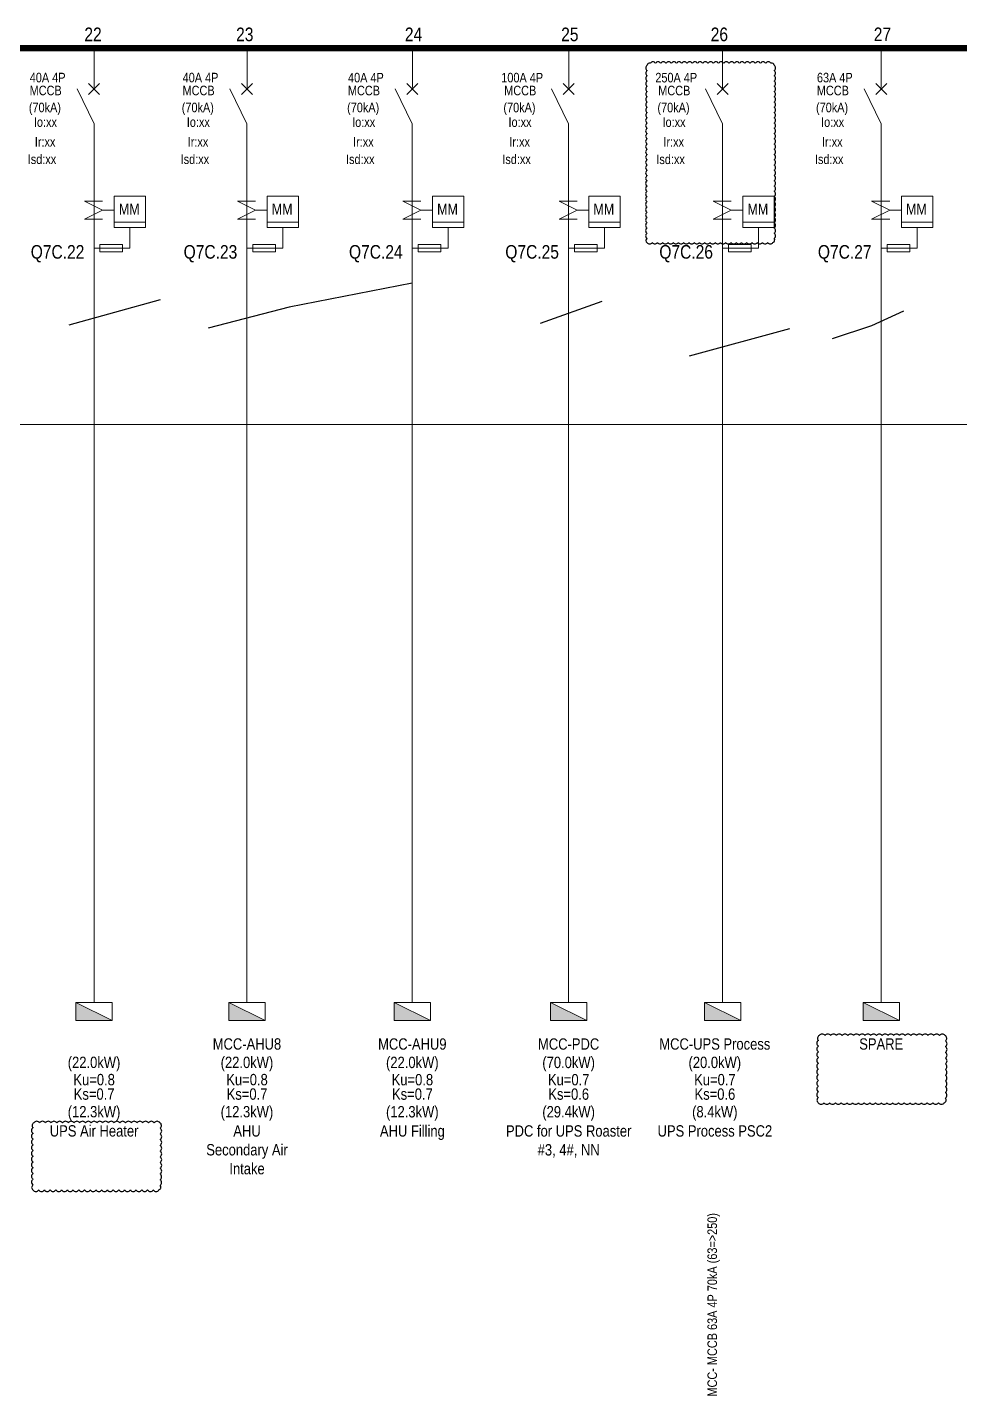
# Model space of a CAD drawing. Header units: millimetres. Extents: x -116965 to 323937, y 291661 to 566926.
# Drawn here: x -54504 to -53406, y 302196 to 303809 of the extents above; entities that cross this region are included whole.
import ezdxf
from ezdxf.enums import TextEntityAlignment as Align

# ---------------------------------------------------------------- set-up
doc = ezdxf.new("R2010")
doc.units = ezdxf.units.MM
doc.layers.get('0').update_dxf_attribs({"lineweight": 18})
doc.layers.add('HV-MV Equipment', color=4, linetype='Continuous', lineweight=9)
doc.layers.add('Text 2', color=2, linetype='Continuous')
doc.styles.add('Hel-Con', font='')
doc.styles.add('VNI-HELVE', font='')
doc.styles.add('VNI-HELVE-CONDENSE', font='')
doc.styles.get('Hel-Con').set_extended_font_data('VNI-Helve-Condense')
doc.styles.get('VNI-HELVE').set_extended_font_data('VNI-Helve-Condense')
doc.styles.get('VNI-HELVE-CONDENSE').set_extended_font_data('VNI-Helve-Condense')

# ---------------------------------------------------------------- blocks, each defined once
blk = doc.blocks.new('TDIEN')
blk.add_hatch(color=256).paths.add_polyline_path([(400, 0), (-400, 400), (-400, 0)])
blk.add_line((-400, 400), (400, 0))
blk.add_lwpolyline([(-400, 0), (400, 0), (400, 400), (-400, 400)], close=True)

msp = doc.modelspace()

# ---------------------------------------------------------------- linework, layer by layer
at = {"layer": 'HV-MV Equipment', "color": 6, "lineweight": 9}
msp.add_line((-53684.885045, 302659.412896), (-53684.885045, 303695.212676), dxfattribs=at)
at = {"layer": 'HV-MV Equipment', "lineweight": 9}
msp.add_line((-52112.114204, 303340.863539), (-58151.106063, 303340.863539), dxfattribs=at)
at = {"layer": 'HV-MV Equipment', "color": 6, "const_width": 7.509577}
msp.add_lwpolyline([(-58138.639835, 303784.700183), (-52250.957934, 303784.495451)], dxfattribs=at)
at = {"layer": 'HV-MV Equipment', "color": 6, "lineweight": 9}
for points in [[(-54425.731361, 303784.565166), (-54425.731361, 303738.042573)], [(-54245.501723, 303784.556005), (-54245.501723, 303738.033412)], [(-54050.586175, 303784.503596), (-54050.586175, 303737.981003)], [(-53866.350955, 303784.494231), (-53866.350955, 303737.971638)], [(-53684.885045, 303782.888649), (-53684.885045, 303736.366057)], [(-53497.88145, 303784.522934), (-53497.88145, 303738.000341)], [(-54425.830057, 303695.29284), (-54425.830057, 302659.465441)], [(-54245.600419, 303695.283679), (-54245.600419, 302659.45628)], [(-54050.684871, 303695.231269), (-54050.684871, 302659.403871)], [(-53866.449651, 303695.221905), (-53866.449651, 302659.394506)], [(-53497.980146, 303695.250608), (-53497.980146, 302659.423209)]]:
    msp.add_lwpolyline(points, dxfattribs=at)
at = {"layer": 'HV-MV Equipment', "color": 4, "lineweight": 9}
for points in [[(-54425.830057, 303695.29284), (-54445.89167, 303736.446221)], [(-54432.313336, 303729.962942), (-54419.346779, 303742.929499)], [(-54419.346779, 303729.962942), (-54432.313336, 303742.929499)], [(-54245.600419, 303695.283679), (-54265.662032, 303736.43706)], [(-54252.083698, 303729.953781), (-54239.117141, 303742.920338)], [(-54239.117141, 303729.953781), (-54252.083698, 303742.920338)], [(-54050.684871, 303695.231269), (-54070.746484, 303736.38465)], [(-54057.16815, 303729.901372), (-54044.201593, 303742.867929)], [(-54044.201593, 303729.901372), (-54057.16815, 303742.867929)], [(-53866.449651, 303695.221905), (-53886.511264, 303736.375285)], [(-53872.932929, 303729.892007), (-53859.966372, 303742.858564)], [(-53859.966372, 303729.892007), (-53872.932929, 303742.858564)], [(-53684.885045, 303695.212676), (-53704.946658, 303736.366057)], [(-53691.368323, 303729.882778), (-53678.401766, 303742.849335)], [(-53678.401766, 303729.882778), (-53691.368323, 303742.849335)], [(-53497.980146, 303695.250608), (-53518.041759, 303736.403989)], [(-53504.463424, 303729.92071), (-53491.496867, 303742.887267)], [(-53491.496867, 303729.92071), (-53504.463424, 303742.887267)]]:
    msp.add_lwpolyline(points, dxfattribs=at)
at = {"layer": 'HV-MV Equipment', "color": 8, "lineweight": 9}
for points in [[(-54402.051071, 303610.116693), (-54365.14, 303610.116693), (-54365.14, 303573.205622), (-54402.051071, 303573.205622)], [(-54221.821433, 303610.107532), (-54184.910362, 303610.107532), (-54184.910362, 303573.19646), (-54221.821433, 303573.19646)], [(-54026.905886, 303610.055123), (-53989.994814, 303610.055123), (-53989.994814, 303573.144051), (-54026.905886, 303573.144051)], [(-53842.670665, 303610.045758), (-53805.759594, 303610.045758), (-53805.759594, 303573.134686), (-53842.670665, 303573.134686)], [(-53661.106059, 303610.036529), (-53624.194988, 303610.036529), (-53624.194988, 303573.125457), (-53661.106059, 303573.125457)], [(-53474.20116, 303610.074461), (-53437.290089, 303610.074461), (-53437.290089, 303573.16339), (-53474.20116, 303573.16339)], [(-54418.968182, 303553.200987), (-54418.968182, 303544.300748), (-54392.267465, 303544.300748), (-54392.267465, 303553.200987)], [(-54238.738544, 303553.191826), (-54238.738544, 303544.291587), (-54212.037827, 303544.291587), (-54212.037827, 303553.191826)], [(-54043.822997, 303553.139417), (-54043.822997, 303544.239178), (-54017.122279, 303544.239178), (-54017.122279, 303553.139417)], [(-53859.587776, 303553.130052), (-53859.587776, 303544.229813), (-53832.887059, 303544.229813), (-53832.887059, 303553.130052)], [(-53678.02317, 303553.120823), (-53678.02317, 303544.220584), (-53651.322453, 303544.220584), (-53651.322453, 303553.120823)], [(-53491.118271, 303553.158755), (-53491.118271, 303544.258516), (-53464.417554, 303544.258516), (-53464.417554, 303553.158755)]]:
    msp.add_lwpolyline(points, close=True, dxfattribs=at)
for points in [[(-54415.766907, 303604.209503), (-54437.12748, 303604.209503), (-54415.766907, 303593.529216), (-54437.12748, 303582.848929), (-54415.766907, 303582.848929)], [(-54415.766907, 303593.529216), (-54402.061161, 303593.529216)], [(-54235.537269, 303604.200342), (-54256.897843, 303604.200342), (-54235.537269, 303593.520055), (-54256.897843, 303582.839768), (-54235.537269, 303582.839768)], [(-54235.537269, 303593.520055), (-54221.831523, 303593.520055)], [(-54040.621721, 303604.147933), (-54061.982295, 303604.147933), (-54040.621721, 303593.467646), (-54061.982295, 303582.787359), (-54040.621721, 303582.787359)], [(-54040.621721, 303593.467646), (-54026.915975, 303593.467646)], [(-53856.3865, 303604.138568), (-53877.747074, 303604.138568), (-53856.3865, 303593.458281), (-53877.747074, 303582.777994), (-53856.3865, 303582.777994)], [(-53856.3865, 303593.458281), (-53842.680755, 303593.458281)], [(-53674.821894, 303604.129339), (-53696.182468, 303604.129339), (-53674.821894, 303593.449052), (-53696.182468, 303582.768765), (-53674.821894, 303582.768765)], [(-53674.821894, 303593.449052), (-53661.116149, 303593.449052)], [(-53487.916995, 303604.167271), (-53509.277569, 303604.167271), (-53487.916995, 303593.486985), (-53509.277569, 303582.806698), (-53487.916995, 303582.806698)], [(-53487.916995, 303593.486985), (-53474.21125, 303593.486985)], [(-54402.051071, 303579.357467), (-54365.14, 303579.357467)], [(-54221.821433, 303579.348306), (-54184.910362, 303579.348306)], [(-54026.905886, 303579.295896), (-53989.994814, 303579.295896)], [(-53842.670665, 303579.286531), (-53805.759594, 303579.286531)], [(-53661.106059, 303579.277303), (-53624.194988, 303579.277303)], [(-53474.20116, 303579.315235), (-53437.290089, 303579.315235)], [(-54383.595536, 303573.205622), (-54383.595536, 303548.750868), (-54425.832548, 303548.750868)], [(-54203.365898, 303573.19646), (-54203.365898, 303548.741707), (-54245.60291, 303548.741707)], [(-54008.45035, 303573.144051), (-54008.45035, 303548.689297), (-54050.687362, 303548.689297)], [(-53824.215129, 303573.134686), (-53824.215129, 303548.679932), (-53866.452142, 303548.679932)], [(-53642.650523, 303573.125457), (-53642.650523, 303548.670704), (-53684.887536, 303548.670704)], [(-53455.745624, 303573.16339), (-53455.745624, 303548.708636), (-53497.982637, 303548.708636)]]:
    msp.add_lwpolyline(points, dxfattribs=at)
at = {"layer": 'Text 2', "ltscale": 0.001}
for p, q in [((-54050.684871, 303507.375586), (-54196.007359, 303479.103081)), ((-54348.02607, 303487.925913), (-54455.720024, 303457.917122)), ((-54196.007359, 303479.103081), (-54291.342383, 303454.390222)), ((-53827.261955, 303485.901611), (-53900.047278, 303459.832767)), ((-53471.789896, 303474.403277), (-53509.582389, 303457.227222)), ((-53606.230097, 303453.77921), (-53724.428888, 303421.400795)), ((-53509.582389, 303457.227222), (-53555.757871, 303441.969789))]:
    msp.add_line(p, q, dxfattribs=at)
at = {"layer": 'Text 2'}
for points in [[(-53774.090524, 303555.298439, 0.52056705), (-53767.90217, 303555.298439, 0.52056705), (-53761.713815, 303555.298439, 0.52056705), (-53755.52546, 303555.298439, 0.52056705), (-53749.337106, 303555.298439, 0.52056705), (-53743.148751, 303555.298439, 0.52056705), (-53736.960396, 303555.298439, 0.52056705), (-53730.772042, 303555.298439, 0.52056705), (-53724.583687, 303555.298439, 0.52056705), (-53718.395332, 303555.298439, 0.52056705), (-53712.206978, 303555.298439, 0.52056705), (-53706.018623, 303555.298439, 0.52056705), (-53699.830268, 303555.298439, 0.52056705), (-53693.641914, 303555.298439, 0.52056705), (-53687.453559, 303555.298439, 0.52056705), (-53681.265204, 303555.298439, 0.52056705), (-53675.07685, 303555.298439, 0.52056705), (-53668.888495, 303555.298439, 0.52056705), (-53662.70014, 303555.298439, 0.52056705), (-53656.511786, 303555.298439, 0.52056705), (-53650.323431, 303555.298439, 0.52056705), (-53644.135076, 303555.298439, 0.52056705), (-53637.946722, 303555.298439, 0.52056705), (-53631.758367, 303555.298439, 0.52056705), (-53625.570013, 303555.298439, 0.52056705), (-53624.186094, 303560.105088, 0.52056705), (-53624.183243, 303566.293442, 0.52056705), (-53624.180393, 303572.481796, 0.52056705), (-53624.177543, 303578.67015, 0.52056705), (-53624.174693, 303584.858504, 0.52056705), (-53624.171842, 303591.046858, 0.52056705), (-53624.168992, 303597.235212, 0.52056705), (-53624.166142, 303603.423566, 0.52056705), (-53624.163292, 303609.61192, 0.52056705), (-53624.160441, 303615.800274, 0.52056705), (-53624.157591, 303621.988628, 0.52056705), (-53624.154741, 303628.176982, 0.52056705), (-53624.151891, 303634.365336, 0.52056705), (-53624.14904, 303640.55369, 0.52056705), (-53624.14619, 303646.742044, 0.52056705), (-53624.14334, 303652.930398, 0.52056705), (-53624.14049, 303659.118752, 0.52056705), (-53624.137639, 303665.307106, 0.52056705), (-53624.134789, 303671.49546, 0.52056705), (-53624.131939, 303677.683814, 0.52056705), (-53624.129088, 303683.872168, 0.52056705), (-53624.126238, 303690.060522, 0.52056705), (-53624.123388, 303696.248876, 0.52056705), (-53624.120538, 303702.43723, 0.52056705), (-53624.117687, 303708.625584, 0.52056705), (-53624.114837, 303714.813938, 0.52056705), (-53624.111987, 303721.002292, 0.52056705), (-53624.109137, 303727.190646, 0.52056705), (-53624.106286, 303733.379, 0.52056705), (-53624.103436, 303739.567354, 0.52056705), (-53624.100586, 303745.755708, 0.52056705), (-53624.097736, 303751.944062, 0.52056705), (-53624.094885, 303758.132416, 0.52056705), (-53624.092035, 303764.32077, 0.52056705), (-53627.883113, 303766.716943, 0.52056705), (-53634.071468, 303766.716943, 0.52056705), (-53640.259822, 303766.716943, 0.52056705), (-53646.448177, 303766.716943, 0.52056705), (-53652.636532, 303766.716943, 0.52056705), (-53658.824886, 303766.716943, 0.52056705), (-53665.013241, 303766.716943, 0.52056705), (-53671.201596, 303766.716943, 0.52056705), (-53677.38995, 303766.716943, 0.52056705), (-53683.578305, 303766.716943, 0.52056705), (-53689.766659, 303766.716943, 0.52056705), (-53695.955014, 303766.716943, 0.52056705), (-53702.143369, 303766.716943, 0.52056705), (-53708.331723, 303766.716943, 0.52056705), (-53714.520078, 303766.716943, 0.52056705), (-53720.708433, 303766.716943, 0.52056705), (-53726.896787, 303766.716943, 0.52056705), (-53733.085142, 303766.716943, 0.52056705), (-53739.273497, 303766.716943, 0.52056705), (-53745.461851, 303766.716943, 0.52056705), (-53751.650206, 303766.716943, 0.52056705), (-53757.838561, 303766.716943, 0.52056705), (-53764.026915, 303766.716943, 0.52056705), (-53770.21527, 303766.716943, 0.52056705), (-53773.994258, 303764.306466, 0.52056705), (-53773.997108, 303758.118113, 0.52056705), (-53773.999959, 303751.929759, 0.52056705), (-53774.002809, 303745.741405, 0.52056705), (-53774.005659, 303739.553051, 0.52056705), (-53774.008509, 303733.364697, 0.52056705), (-53774.01136, 303727.176343, 0.52056705), (-53774.01421, 303720.987989, 0.52056705), (-53774.01706, 303714.799635, 0.52056705), (-53774.01991, 303708.611281, 0.52056705), (-53774.022761, 303702.422927, 0.52056705), (-53774.025611, 303696.234573, 0.52056705), (-53774.028461, 303690.046219, 0.52056705), (-53774.031312, 303683.857865, 0.52056705), (-53774.034162, 303677.669511, 0.52056705), (-53774.037012, 303671.481157, 0.52056705), (-53774.039862, 303665.292803, 0.52056705), (-53774.042713, 303659.104449, 0.52056705), (-53774.045563, 303652.916095, 0.52056705), (-53774.048413, 303646.727741, 0.52056705), (-53774.051263, 303640.539387, 0.52056705), (-53774.054114, 303634.351033, 0.52056705), (-53774.056964, 303628.162679, 0.52056705), (-53774.059814, 303621.974325, 0.52056705), (-53774.062664, 303615.785971, 0.52056705), (-53774.065515, 303609.597617, 0.52056705), (-53774.068365, 303603.409263, 0.52056705), (-53774.071215, 303597.220909, 0.52056705), (-53774.074066, 303591.032555, 0.52056705), (-53774.076916, 303584.844201, 0.52056705), (-53774.079766, 303578.655847, 0.52056705), (-53774.082616, 303572.467493, 0.52056705), (-53774.085467, 303566.279139, 0.52056705), (-53774.088317, 303560.090785, 0.52056705)], [(-53572.160689, 302541.183764, 0.52056705), (-53565.409834, 302541.183764, 0.52056705), (-53558.658979, 302541.183764, 0.52056705), (-53551.908124, 302541.183764, 0.52056705), (-53545.157268, 302541.183764, 0.52056705), (-53538.406413, 302541.183764, 0.52056705), (-53531.655558, 302541.183764, 0.52056705), (-53524.904703, 302541.183764, 0.52056705), (-53518.153848, 302541.183764, 0.52056705), (-53511.402993, 302541.183764, 0.52056705), (-53504.652138, 302541.183764, 0.52056705), (-53497.901282, 302541.183764, 0.52056705), (-53491.150427, 302541.183764, 0.52056705), (-53484.399572, 302541.183764, 0.52056705), (-53477.648717, 302541.183764, 0.52056705), (-53470.897862, 302541.183764, 0.52056705), (-53464.147007, 302541.183764, 0.52056705), (-53457.396152, 302541.183764, 0.52056705), (-53450.645297, 302541.183764, 0.52056705), (-53443.894441, 302541.183764, 0.52056705), (-53437.143586, 302541.183764, 0.52056705), (-53430.392731, 302541.183764, 0.52056705), (-53423.641876, 302541.183764, 0.52056705), (-53422.251876, 302546.551212, 0.52056705), (-53422.24358, 302553.302062, 0.52056705), (-53422.235284, 302560.052912, 0.52056705), (-53422.226988, 302566.803762, 0.52056705), (-53422.218692, 302573.554612, 0.52056705), (-53422.210396, 302580.305462, 0.52056705), (-53422.2021, 302587.056312, 0.52056705), (-53422.193803, 302593.807162, 0.52056705), (-53422.185507, 302600.558012, 0.52056705), (-53422.177211, 302607.308862, 0.52056705), (-53422.168915, 302614.059712, 0.52056705), (-53422.549427, 302620.422232, 0.52056705), (-53429.300282, 302620.422232, 0.52056705), (-53436.051137, 302620.422232, 0.52056705), (-53442.801992, 302620.422232, 0.52056705), (-53449.552847, 302620.422232, 0.52056705), (-53456.303702, 302620.422232, 0.52056705), (-53463.054558, 302620.422232, 0.52056705), (-53469.805413, 302620.422232, 0.52056705), (-53476.556268, 302620.422232, 0.52056705), (-53483.307123, 302620.422232, 0.52056705), (-53490.057978, 302620.422232, 0.52056705), (-53496.808833, 302620.422232, 0.52056705), (-53503.559688, 302620.422232, 0.52056705), (-53510.310544, 302620.422232, 0.52056705), (-53517.061399, 302620.422232, 0.52056705), (-53523.812254, 302620.422232, 0.52056705), (-53530.563109, 302620.422232, 0.52056705), (-53537.313964, 302620.422232, 0.52056705), (-53544.064819, 302620.422232, 0.52056705), (-53550.815674, 302620.422232, 0.52056705), (-53557.56653, 302620.422232, 0.52056705), (-53564.317385, 302620.422232, 0.52056705), (-53571.06824, 302620.422232, 0.52056705), (-53572.070386, 302614.666454, 0.52056705), (-53572.078682, 302607.915604, 0.52056705), (-53572.086978, 302601.164754, 0.52056705), (-53572.095274, 302594.413904, 0.52056705), (-53572.103571, 302587.663054, 0.52056705), (-53572.111867, 302580.912204, 0.52056705), (-53572.120163, 302574.161354, 0.52056705), (-53572.128459, 302567.410504, 0.52056705), (-53572.136755, 302560.659654, 0.52056705), (-53572.145051, 302553.908804, 0.52056705), (-53572.153347, 302547.157954, 0.52056705)], [(-54497.814233, 302438.290117, 0.52056705), (-54491.063378, 302438.290117, 0.52056705), (-54484.312522, 302438.290117, 0.52056705), (-54477.561667, 302438.290117, 0.52056705), (-54470.810812, 302438.290117, 0.52056705), (-54464.059957, 302438.290117, 0.52056705), (-54457.309102, 302438.290117, 0.52056705), (-54450.558247, 302438.290117, 0.52056705), (-54443.807392, 302438.290117, 0.52056705), (-54437.056536, 302438.290117, 0.52056705), (-54430.305681, 302438.290117, 0.52056705), (-54423.554826, 302438.290117, 0.52056705), (-54416.803971, 302438.290117, 0.52056705), (-54410.053116, 302438.290117, 0.52056705), (-54403.302261, 302438.290117, 0.52056705), (-54396.551406, 302438.290117, 0.52056705), (-54389.80055, 302438.290117, 0.52056705), (-54383.049695, 302438.290117, 0.52056705), (-54376.29884, 302438.290117, 0.52056705), (-54369.547985, 302438.290117, 0.52056705), (-54362.79713, 302438.290117, 0.52056705), (-54356.046275, 302438.290117, 0.52056705), (-54349.29542, 302438.290117, 0.52056705), (-54347.90542, 302443.657565, 0.52056705), (-54347.897124, 302450.408415, 0.52056705), (-54347.888828, 302457.159265, 0.52056705), (-54347.880532, 302463.910115, 0.52056705), (-54347.872236, 302470.660965, 0.52056705), (-54347.863939, 302477.411815, 0.52056705), (-54347.855643, 302484.162665, 0.52056705), (-54347.847347, 302490.913515, 0.52056705), (-54347.839051, 302497.664365, 0.52056705), (-54347.830755, 302504.415215, 0.52056705), (-54347.822459, 302511.166065, 0.52056705), (-54348.20297, 302517.528585, 0.52056705), (-54354.953826, 302517.528585, 0.52056705), (-54361.704681, 302517.528585, 0.52056705), (-54368.455536, 302517.528585, 0.52056705), (-54375.206391, 302517.528585, 0.52056705), (-54381.957246, 302517.528585, 0.52056705), (-54388.708101, 302517.528585, 0.52056705), (-54395.458956, 302517.528585, 0.52056705), (-54402.209812, 302517.528585, 0.52056705), (-54408.960667, 302517.528585, 0.52056705), (-54415.711522, 302517.528585, 0.52056705), (-54422.462377, 302517.528585, 0.52056705), (-54429.213232, 302517.528585, 0.52056705), (-54435.964087, 302517.528585, 0.52056705), (-54442.714942, 302517.528585, 0.52056705), (-54449.465797, 302517.528585, 0.52056705), (-54456.216653, 302517.528585, 0.52056705), (-54462.967508, 302517.528585, 0.52056705), (-54469.718363, 302517.528585, 0.52056705), (-54476.469218, 302517.528585, 0.52056705), (-54483.220073, 302517.528585, 0.52056705), (-54489.970928, 302517.528585, 0.52056705), (-54496.721783, 302517.528585, 0.52056705), (-54497.72393, 302511.772807, 0.52056705), (-54497.732226, 302505.021957, 0.52056705), (-54497.740522, 302498.271107, 0.52056705), (-54497.748818, 302491.520257, 0.52056705), (-54497.757114, 302484.769407, 0.52056705), (-54497.76541, 302478.018557, 0.52056705), (-54497.773706, 302471.267707, 0.52056705), (-54497.782003, 302464.516857, 0.52056705), (-54497.790299, 302457.766007, 0.52056705), (-54497.798595, 302451.015156, 0.52056705), (-54497.806891, 302444.264306, 0.52056705)]]:
    msp.add_lwpolyline(points, format="xyb", close=True, dxfattribs=at)

# ---------------------------------------------------------------- block references
at = {"layer": 'HV-MV Equipment', "lineweight": 9, "xscale": 0.05340143467459778, "yscale": 0.05340143467459778, "zscale": 0.05340143467459778}
for p in [(-54425.830057, 302638.104867), (-54245.600419, 302638.095706), (-54050.684871, 302638.043297), (-53866.449651, 302638.033932), (-53684.885045, 302638.052322), (-53497.980146, 302638.062635)]:
    msp.add_blockref('TDIEN', p, dxfattribs=at)

# ---------------------------------------------------------------- texts
at = {"layer": 'HV-MV Equipment', "color": 7, "lineweight": 9, "style": 'Hel-Con'}
for s, height, p in [('22', 16.0204304, (-54427.066397, 303792.755653)), ('23', 16.0204304, (-54248.171591, 303792.755653)), ('24', 16.0204304, (-54049.251246, 303792.755653)), ('25', 16.0204304, (-53865.016297, 303792.755653)), ('26', 16.0204304, (-53688.791562, 303792.755653)), ('27', 16.0204304, (-53496.546521, 303792.774992)), ('40A 4P', 11.2143013, (-54480.546696, 303744.245261)), ('40A 4P', 11.2143013, (-54300.317058, 303744.236099)), ('40A 4P', 11.2143013, (-54105.40151, 303744.18369)), ('100A 4P', 11.2143013, (-53921.16629, 303744.174325)), ('250A 4P', 11.2143013, (-53739.601684, 303744.165096)), ('63A 4P', 11.2143013, (-53552.696785, 303744.203029)), ('MCCB', 11.2143013, (-54482.842983, 303729.019032)), ('MCCB', 11.2143013, (-54302.613345, 303729.00987)), ('MCCB', 11.2143013, (-54107.697798, 303728.957461)), ('MCCB', 11.2143013, (-53923.462577, 303728.948096)), ('MCCB', 11.2143013, (-53741.897971, 303728.938867)), ('MCCB', 11.2143013, (-53554.993072, 303728.9768)), ('(70kA)', 11.2143013, (-54483.762618, 303708.990475)), ('(70kA)', 11.2143013, (-54303.53298, 303708.981314)), ('(70kA)', 11.2143013, (-54108.617432, 303708.928904)), ('(70kA)', 11.2143013, (-53924.382211, 303708.919539)), ('(70kA)', 11.2143013, (-53742.817605, 303708.91031)), ('(70kA)', 11.2143013, (-53555.912706, 303708.948243)), ('Io:xx', 11.2143013, (-54483.137903, 303691.741123)), ('Io:xx', 11.2143013, (-54302.908265, 303691.731962)), ('Io:xx', 11.2143013, (-54107.992718, 303691.679552)), ('Io:xx', 11.2143013, (-53923.757497, 303691.670188)), ('Io:xx', 11.2143013, (-53742.192891, 303691.660959)), ('Io:xx', 11.2143013, (-53555.287992, 303691.698891)), ('Ir:xx', 11.2143013, (-54483.51893, 303668.447067)), ('Ir:xx', 11.2143013, (-54303.289292, 303668.437906)), ('Ir:xx', 11.2143013, (-54108.373745, 303668.385496)), ('Ir:xx', 11.2143013, (-53924.138524, 303668.376132)), ('Ir:xx', 11.2143013, (-53742.573918, 303668.366903)), ('Ir:xx', 11.2143013, (-53555.669019, 303668.404835)), ('Isd:xx', 11.2143013, (-54487.200221, 303647.964109)), ('Isd:xx', 11.2143013, (-54306.970583, 303647.954948)), ('Isd:xx', 11.2143013, (-54112.055036, 303647.902539)), ('Isd:xx', 11.2143013, (-53927.819815, 303647.893174)), ('Isd:xx', 11.2143013, (-53746.255209, 303647.883945)), ('Isd:xx', 11.2143013, (-53559.35031, 303647.921877))]:
    msp.add_text(s, height=height, dxfattribs=at).set_placement(p, align=Align.CENTER)
at = {"layer": 'HV-MV Equipment', "color": 7, "lineweight": 9, "style": 'VNI-HELVE'}
for p in [(-54384.34396, 303594.805175), (-54204.114322, 303594.796014), (-54009.198775, 303594.743605), (-53824.963554, 303594.73424), (-53643.398948, 303594.725011), (-53456.494049, 303594.762944)]:
    msp.add_text('MM', height=12.8163443, dxfattribs=at).set_placement(p, align=Align.MIDDLE)
at = {"layer": 'HV-MV Equipment', "color": 1, "lineweight": 9, "style": 'Hel-Con'}
for s, p in [('Q7C.22', (-54500.49416, 303536.325218)), ('Q7C.23', (-54320.264522, 303536.325218)), ('Q7C.24', (-54125.348975, 303536.325218)), ('Q7C.25', (-53941.113754, 303536.325218)), ('Q7C.26', (-53759.549148, 303536.325218)), ('Q7C.27', (-53572.644249, 303536.325218))]:
    msp.add_text(s, height=16.0204304, dxfattribs=at).set_placement(p)
msp.add_text('MCC- MCCB 63A 4P 70kA (63=>250)', height=11.21430128, rotation=90, dxfattribs=at).set_placement((-53691.56943, 302302.915307), align=Align.CENTER)
at = {"layer": 'HV-MV Equipment', "color": 7, "lineweight": 9, "attachment_point": 2, "style": 'VNI-HELVE-CONDENSE'}
for s, insert, char_height, width in [('MCC-AHU8', (-54245.600443, 302617.116552), 13.3503587, 86.56946681), ('MCC-AHU9', (-54050.684895, 302617.064142), 13.3503587, 86.56946681), ('MCC-PDC', (-53866.449674, 302617.054778), 13.3503587, 158.1129246), ('MCC-UPS Process', (-53694.131706, 302617.083481), 13.35035867, 195.19701791), ('SPARE', (-53497.980169, 302617.083481), 13.3503587, 195.19701791), ('(22.0kW)', (-54425.830081, 302595.440022), 13.3503587, 86.56946681), ('(22.0kW)', (-54245.600443, 302595.430861), 13.3503587, 86.56946681), ('(22.0kW)', (-54050.684895, 302595.378451), 13.3503587, 86.56946681), ('(70.0kW)', (-53866.449674, 302595.369087), 13.3503587, 86.56946681), ('(20.0kW)', (-53694.131706, 302595.39779), 13.3503587, 86.56946681), ('Ku=0.8', (-54425.731361, 302575.100845), 13.3503587, 86.56946681), ('Ku=0.8', (-54245.501723, 302575.091684), 13.3503587, 86.56946681), ('Ku=0.8', (-54050.586175, 302575.039274), 13.3503587, 86.56946681), ('Ku=0.7', (-53866.350955, 302575.02991), 13.3503587, 86.56946681), ('Ku=0.7', (-53694.032986, 302575.058613), 13.3503587, 86.56946681), ('Ks=0.7', (-54425.731361, 302558.054774), 13.3503587, 86.56946681), ('Ks=0.7', (-54245.501723, 302558.045613), 13.3503587, 86.56946681), ('Ks=0.7', (-54050.586175, 302557.993204), 13.3503587, 86.56946681), ('Ks=0.6', (-53866.350955, 302557.983839), 13.3503587, 86.56946681), ('Ks=0.6', (-53694.032986, 302558.012542), 13.3503587, 86.56946681), ('(12.3kW)', (-54425.830081, 302537.286797), 13.3503587, 86.56946681), ('(12.3kW)', (-54245.600443, 302537.277636), 13.3503587, 86.56946681), ('(12.3kW)', (-54050.684895, 302537.225226), 13.3503587, 86.56946681), ('(29.4kW)', (-53866.449674, 302537.215862), 13.3503587, 86.56946681), ('(8.4kW)', (-53694.131706, 302537.244565), 13.3503587, 86.56946681), ('UPS Air Heater', (-54425.759825, 302514.641743), 13.35035867, 105.62016727), ('AHU Secondary Air Intake', (-54245.530187, 302514.632582), 13.35035867, 105.62016727), ('AHU Filling', (-54050.614639, 302514.580173), 13.35035867, 105.62016727), ('PDC for UPS Roaster #3, 4#, NN ', (-53866.379419, 302514.570808), 13.35035867, 152.02731895), ('UPS Process PSC2', (-53694.06145, 302514.599512), 13.35035867, 150.23515087)]:
    msp.add_mtext(s, dxfattribs=dict(at, insert=insert, char_height=char_height, width=width))

doc.saveas('drawing.dxf')
